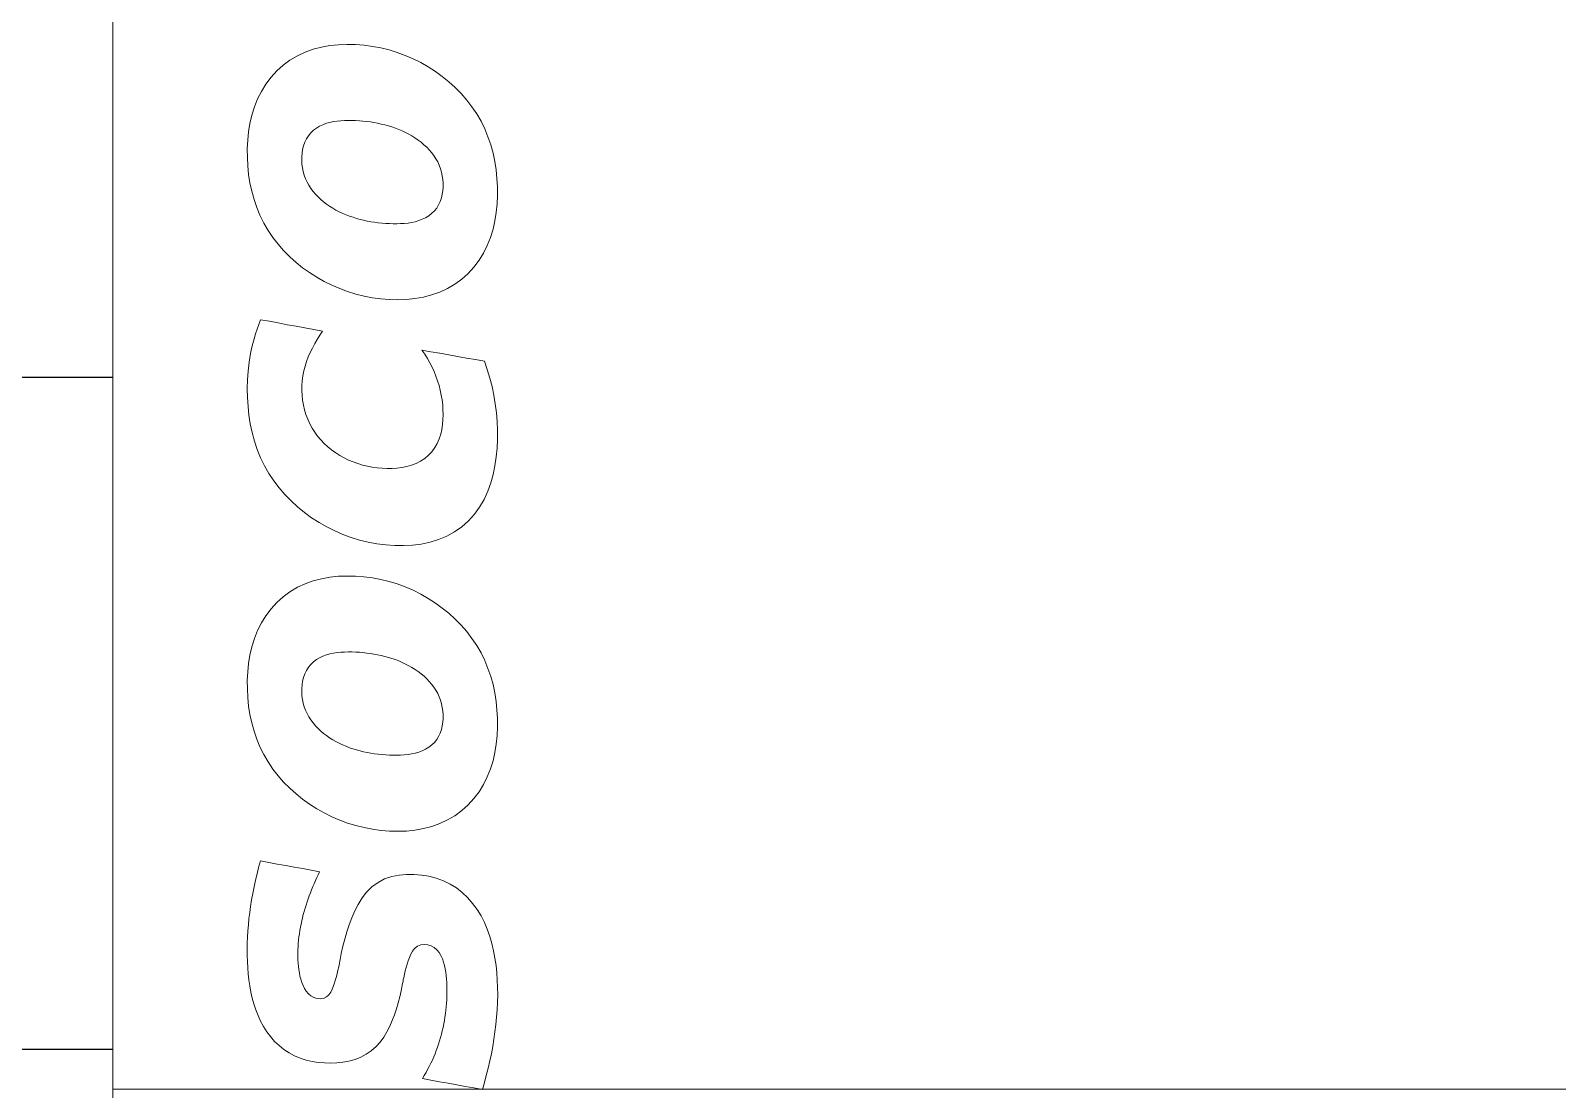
# Model space of a CAD drawing. Header units: millimetres. Extents: x 37984 to 70752, y 14140 to 37584.
# Drawn here: x 39495.31 to 39506.67, y 35691.6 to 35699.48 of the extents above; entities that cross this region are included whole.
import ezdxf

# ---------------------------------------------------------------- set-up
doc = ezdxf.new("R2010")
doc.units = ezdxf.units.MM
doc.set_wipeout_variables(frame=1)
doc.layers.add('000-PI-Oprema', color=30, linetype='Continuous', lineweight=5)
doc.layers.add('004-PI-DIN Šina', color=3, linetype='Continuous')

# ---------------------------------------------------------------- blocks, each defined once
blk = doc.blocks.new('*U853')
at = {"layer": '004-PI-DIN Šina'}
blk.add_lwpolyline([(410, -17.5), (410, 17.5), (0, 17.5), (0, -17.5)], close=True, dxfattribs=at)
blk.add_lwpolyline([(0, -12.5), (410, -12.5)], dxfattribs=at)
blk = doc.blocks.new('Socomec I-60')
blk.add_wipeout([(0, 44.75), (35.7, 44.75), (35.7, -44.75), (0, -44.75)]).dxf.layer = '000-PI-Oprema'
at = {"layer": '000-PI-Oprema'}
for p, q in [((0, -21.28), (0, 21.28)), ((1.373, -10.112), (1.431, -10.084)), ((1.431, -10.084), (1.491, -10.063)), ((1.491, -10.063), (1.552, -10.047)), ((1.552, -10.047), (1.615, -10.036)), ((1.615, -10.036), (1.678, -10.029)), ((1.678, -10.029), (1.742, -10.027)), ((1.742, -10.027), (1.805, -10.028)), ((1.805, -10.028), (1.869, -10.033)), ((1.869, -10.033), (1.932, -10.042)), ((1.932, -10.042), (1.994, -10.053)), ((1.994, -10.053), (2.056, -10.068)), ((2.056, -10.068), (2.116, -10.087)), ((2.116, -10.087), (2.176, -10.109)), ((1.22, -10.224), (1.267, -10.182)), ((1.267, -10.182), (1.318, -10.144)), ((1.318, -10.144), (1.373, -10.112)), ((2.176, -10.109), (2.234, -10.134)), ((2.234, -10.134), (2.291, -10.162)), ((2.291, -10.162), (2.346, -10.194)), ((2.346, -10.194), (2.4, -10.228)), ((1.105, -10.376), (1.139, -10.322)), ((1.139, -10.322), (1.177, -10.271)), ((1.177, -10.271), (1.22, -10.224)), ((2.4, -10.228), (2.451, -10.265)), ((2.451, -10.265), (2.5, -10.305)), ((2.5, -10.305), (2.547, -10.347)), ((1.053, -10.492), (1.077, -10.432)), ((1.077, -10.432), (1.105, -10.376)), ((2.547, -10.347), (2.591, -10.393)), ((2.591, -10.393), (2.633, -10.441)), ((2.633, -10.441), (2.672, -10.491)), ((1.02, -10.615), (1.035, -10.553)), ((1.035, -10.553), (1.053, -10.492)), ((2.672, -10.491), (2.707, -10.543)), ((2.707, -10.543), (2.739, -10.599)), ((1.01, -10.677), (1.02, -10.615)), ((1.493, -10.666), (1.473, -10.685)), ((1.515, -10.65), (1.493, -10.666)), ((1.493, -10.666), (1.493, -10.666)), ((1.538, -10.636), (1.515, -10.65)), ((1.563, -10.624), (1.538, -10.636)), ((1.589, -10.614), (1.563, -10.624)), ((1.615, -10.607), (1.589, -10.614)), ((1.642, -10.601), (1.615, -10.607)), ((1.669, -10.597), (1.642, -10.601)), ((1.697, -10.595), (1.669, -10.597)), ((1.724, -10.593), (1.697, -10.595)), ((1.752, -10.592), (1.724, -10.593)), ((1.779, -10.593), (1.752, -10.592)), ((1.806, -10.593), (1.779, -10.593)), ((1.834, -10.595), (1.806, -10.593)), ((1.861, -10.597), (1.834, -10.595)), ((1.889, -10.6), (1.861, -10.597)), ((1.916, -10.604), (1.889, -10.6)), ((1.943, -10.608), (1.916, -10.604)), ((1.97, -10.613), (1.943, -10.608)), ((1.997, -10.619), (1.97, -10.613)), ((2.023, -10.625), (1.997, -10.619)), ((2.05, -10.633), (2.023, -10.625)), ((2.076, -10.641), (2.05, -10.633)), ((2.102, -10.65), (2.076, -10.641)), ((2.127, -10.66), (2.102, -10.65)), ((2.153, -10.671), (2.127, -10.66)), ((2.177, -10.682), (2.153, -10.671)), ((2.739, -10.599), (2.767, -10.656)), ((2.767, -10.656), (2.767, -10.656)), ((2.767, -10.656), (2.791, -10.715)), ((1, -10.804), (1.004, -10.74)), ((1.004, -10.74), (1.01, -10.677)), ((1.418, -10.781), (1.412, -10.808)), ((1.428, -10.755), (1.418, -10.781)), ((1.44, -10.73), (1.428, -10.755)), ((1.455, -10.707), (1.44, -10.73)), ((1.473, -10.685), (1.455, -10.707)), ((2.202, -10.695), (2.177, -10.682)), ((2.225, -10.708), (2.202, -10.695)), ((2.248, -10.723), (2.225, -10.708)), ((2.271, -10.739), (2.248, -10.723)), ((2.293, -10.755), (2.271, -10.739)), ((2.314, -10.773), (2.293, -10.755)), ((2.335, -10.791), (2.314, -10.773)), ((2.791, -10.715), (2.812, -10.775)), ((2.812, -10.775), (2.829, -10.836)), ((1.001, -10.868), (1, -10.804)), ((1.004, -10.931), (1.001, -10.868)), ((1.408, -10.836), (1.406, -10.863)), ((1.406, -10.863), (1.406, -10.891)), ((1.406, -10.891), (1.407, -10.919)), ((1.412, -10.808), (1.408, -10.836)), ((2.354, -10.811), (2.335, -10.791)), ((2.372, -10.832), (2.354, -10.811)), ((2.388, -10.854), (2.372, -10.832)), ((2.403, -10.877), (2.388, -10.854)), ((2.417, -10.901), (2.403, -10.877)), ((2.428, -10.926), (2.417, -10.901)), ((2.829, -10.836), (2.842, -10.898)), ((2.842, -10.898), (2.852, -10.961)), ((1.01, -10.994), (1.004, -10.931)), ((1.02, -11.057), (1.01, -10.994)), ((1.407, -10.919), (1.411, -10.946)), ((1.411, -10.946), (1.416, -10.973)), ((1.416, -10.973), (1.424, -11)), ((1.424, -11), (1.433, -11.026)), ((2.438, -10.952), (2.428, -10.926)), ((2.445, -10.978), (2.438, -10.952)), ((2.451, -11.005), (2.445, -10.978)), ((2.455, -11.033), (2.451, -11.005)), ((2.852, -10.961), (2.858, -11.024)), ((1.034, -11.119), (1.02, -11.057)), ((1.051, -11.18), (1.034, -11.119)), ((1.433, -11.026), (1.445, -11.051)), ((1.445, -11.051), (1.458, -11.075)), ((1.458, -11.075), (1.473, -11.099)), ((1.473, -11.099), (1.49, -11.121)), ((1.49, -11.121), (1.508, -11.142)), ((2.451, -11.142), (2.455, -11.115)), ((2.457, -11.06), (2.455, -11.033)), ((2.455, -11.115), (2.457, -11.088)), ((2.457, -11.088), (2.457, -11.06)), ((2.858, -11.024), (2.862, -11.087)), ((2.862, -11.087), (2.862, -11.151)), ((1.071, -11.24), (1.051, -11.18)), ((1.095, -11.298), (1.071, -11.24)), ((1.508, -11.142), (1.527, -11.162)), ((1.527, -11.162), (1.547, -11.18)), ((1.547, -11.18), (1.568, -11.198)), ((1.568, -11.198), (1.59, -11.215)), ((1.59, -11.215), (1.613, -11.231)), ((1.613, -11.231), (1.636, -11.245)), ((2.392, -11.265), (2.41, -11.244)), ((2.41, -11.244), (2.424, -11.221)), ((2.424, -11.221), (2.436, -11.195)), ((2.436, -11.195), (2.445, -11.169)), ((2.445, -11.169), (2.451, -11.142)), ((2.859, -11.214), (2.853, -11.277)), ((2.862, -11.151), (2.859, -11.214)), ((1.095, -11.298), (1.095, -11.298)), ((1.124, -11.356), (1.095, -11.298)), ((1.156, -11.411), (1.124, -11.356)), ((1.636, -11.245), (1.66, -11.259)), ((1.66, -11.259), (1.685, -11.272)), ((1.685, -11.272), (1.71, -11.284)), ((1.71, -11.284), (1.735, -11.294)), ((1.735, -11.294), (1.761, -11.304)), ((1.761, -11.304), (1.787, -11.313)), ((1.787, -11.313), (1.813, -11.322)), ((1.813, -11.322), (1.84, -11.329)), ((1.84, -11.329), (1.866, -11.335)), ((1.866, -11.335), (1.893, -11.341)), ((1.893, -11.341), (1.92, -11.346)), ((1.92, -11.346), (1.948, -11.35)), ((1.948, -11.35), (1.975, -11.354)), ((1.975, -11.354), (2.003, -11.356)), ((2.003, -11.356), (2.03, -11.358)), ((2.168, -11.359), (2.196, -11.356)), ((2.196, -11.356), (2.223, -11.352)), ((2.223, -11.352), (2.25, -11.346)), ((2.25, -11.346), (2.276, -11.338)), ((2.276, -11.338), (2.302, -11.328)), ((2.302, -11.328), (2.327, -11.316)), ((2.327, -11.316), (2.351, -11.302)), ((2.351, -11.302), (2.372, -11.285)), ((2.372, -11.285), (2.392, -11.265)), ((2.843, -11.34), (2.829, -11.402)), ((2.853, -11.277), (2.843, -11.34)), ((1.191, -11.463), (1.156, -11.411)), ((1.23, -11.513), (1.191, -11.463)), ((2.03, -11.358), (2.058, -11.36)), ((2.058, -11.36), (2.086, -11.361)), ((2.086, -11.361), (2.113, -11.361)), ((2.113, -11.361), (2.141, -11.36)), ((2.113, -11.361), (2.113, -11.361)), ((2.141, -11.36), (2.168, -11.359)), ((2.81, -11.463), (2.786, -11.522)), ((2.829, -11.402), (2.81, -11.463)), ((1.271, -11.561), (1.23, -11.513)), ((1.316, -11.606), (1.271, -11.561)), ((2.758, -11.579), (2.725, -11.633)), ((2.786, -11.522), (2.758, -11.579)), ((1.363, -11.649), (1.316, -11.606)), ((1.412, -11.688), (1.363, -11.649)), ((1.464, -11.725), (1.412, -11.688)), ((2.686, -11.683), (2.643, -11.73)), ((2.725, -11.633), (2.686, -11.683)), ((1.517, -11.759), (1.464, -11.725)), ((1.572, -11.79), (1.517, -11.759)), ((1.629, -11.819), (1.572, -11.79)), ((2.545, -11.81), (2.49, -11.843)), ((2.596, -11.773), (2.545, -11.81)), ((2.643, -11.73), (2.596, -11.773)), ((1.688, -11.844), (1.629, -11.819)), ((1.747, -11.866), (1.688, -11.844)), ((1.807, -11.884), (1.747, -11.866)), ((1.869, -11.9), (1.807, -11.884)), ((1.932, -11.912), (1.869, -11.9)), ((1.995, -11.92), (1.932, -11.912)), ((2.058, -11.925), (1.995, -11.92)), ((2.121, -11.927), (2.058, -11.925)), ((2.185, -11.924), (2.121, -11.927)), ((2.248, -11.918), (2.185, -11.924)), ((2.311, -11.907), (2.248, -11.918)), ((2.372, -11.891), (2.311, -11.907)), ((2.432, -11.87), (2.372, -11.891)), ((2.49, -11.843), (2.432, -11.87)), ((1.062, -12.181), (1.073, -12.145)), ((1.073, -12.145), (1.086, -12.11)), ((1.086, -12.11), (1.099, -12.075)), ((1.099, -12.075), (1.165, -12.087)), ((1.099, -12.075), (1.099, -12.075)), ((1.165, -12.087), (1.231, -12.099)), ((1.231, -12.099), (1.297, -12.112)), ((1.297, -12.112), (1.363, -12.124)), ((1.363, -12.124), (1.429, -12.136)), ((1.429, -12.136), (1.495, -12.148)), ((1.495, -12.148), (1.561, -12.161)), ((1.033, -12.29), (1.041, -12.253)), ((1.041, -12.253), (1.051, -12.217)), ((1.051, -12.217), (1.062, -12.181)), ((1.502, -12.253), (1.485, -12.286)), ((1.521, -12.222), (1.502, -12.253)), ((1.54, -12.191), (1.521, -12.222)), ((1.561, -12.161), (1.54, -12.191)), ((1.561, -12.161), (1.561, -12.161)), ((1.014, -12.391), (1.025, -12.327)), ((1.025, -12.327), (1.033, -12.29)), ((1.025, -12.327), (1.025, -12.327)), ((1.454, -12.352), (1.441, -12.386)), ((1.469, -12.319), (1.454, -12.352)), ((1.485, -12.286), (1.469, -12.319)), ((2.3, -12.301), (2.367, -12.313)), ((2.321, -12.331), (2.3, -12.301)), ((2.3, -12.301), (2.3, -12.301)), ((2.34, -12.363), (2.321, -12.331)), ((2.359, -12.395), (2.34, -12.363)), ((2.367, -12.313), (2.433, -12.325)), ((2.433, -12.325), (2.499, -12.337)), ((2.499, -12.337), (2.565, -12.349)), ((2.565, -12.349), (2.632, -12.36)), ((2.632, -12.36), (2.698, -12.372)), ((2.698, -12.372), (2.764, -12.384)), ((1.001, -12.522), (1.006, -12.457)), ((1.006, -12.457), (1.014, -12.391)), ((1.414, -12.492), (1.409, -12.529)), ((1.421, -12.456), (1.414, -12.492)), ((1.43, -12.421), (1.421, -12.456)), ((1.441, -12.386), (1.43, -12.421)), ((2.375, -12.428), (2.359, -12.395)), ((2.39, -12.461), (2.375, -12.428)), ((2.404, -12.495), (2.39, -12.461)), ((2.764, -12.384), (2.785, -12.446)), ((2.764, -12.384), (2.764, -12.384)), ((2.785, -12.446), (2.804, -12.509)), ((1, -12.588), (1.001, -12.522)), ((1.001, -12.654), (1, -12.588)), ((1.409, -12.529), (1.406, -12.565)), ((1.406, -12.565), (1.406, -12.602)), ((1.406, -12.602), (1.408, -12.638)), ((2.416, -12.53), (2.404, -12.495)), ((2.427, -12.565), (2.416, -12.53)), ((2.436, -12.6), (2.427, -12.565)), ((2.443, -12.636), (2.436, -12.6)), ((2.804, -12.509), (2.821, -12.573)), ((2.821, -12.573), (2.834, -12.637)), ((1.006, -12.72), (1.001, -12.654)), ((1.013, -12.785), (1.006, -12.72)), ((1.408, -12.638), (1.412, -12.674)), ((1.412, -12.674), (1.418, -12.711)), ((1.418, -12.711), (1.426, -12.746)), ((2.449, -12.672), (2.443, -12.636)), ((2.454, -12.708), (2.449, -12.672)), ((2.456, -12.745), (2.454, -12.708)), ((2.834, -12.637), (2.845, -12.702)), ((2.845, -12.702), (2.854, -12.767)), ((1.023, -12.85), (1.013, -12.785)), ((1.426, -12.746), (1.437, -12.781)), ((1.437, -12.781), (1.45, -12.816)), ((1.45, -12.816), (1.465, -12.849)), ((2.453, -12.855), (2.456, -12.818)), ((2.457, -12.782), (2.456, -12.745)), ((2.456, -12.818), (2.457, -12.782)), ((2.854, -12.767), (2.859, -12.833)), ((2.859, -12.833), (2.862, -12.898)), ((1.037, -12.914), (1.023, -12.85)), ((1.054, -12.978), (1.037, -12.914)), ((1.465, -12.849), (1.482, -12.881)), ((1.482, -12.881), (1.502, -12.912)), ((1.502, -12.912), (1.524, -12.941)), ((1.524, -12.941), (1.548, -12.969)), ((2.428, -12.962), (2.439, -12.927)), ((2.439, -12.927), (2.447, -12.891)), ((2.447, -12.891), (2.453, -12.855)), ((2.862, -12.898), (2.862, -12.964)), ((1.075, -13.041), (1.054, -12.978)), ((1.1, -13.102), (1.075, -13.041)), ((1.548, -12.969), (1.573, -12.996)), ((1.573, -12.996), (1.6, -13.021)), ((1.6, -13.021), (1.628, -13.044)), ((1.628, -13.044), (1.658, -13.066)), ((2.348, -13.084), (2.373, -13.057)), ((2.373, -13.057), (2.395, -13.027)), ((2.395, -13.027), (2.413, -12.995)), ((2.413, -12.995), (2.428, -12.962)), ((2.859, -13.03), (2.853, -13.096)), ((2.862, -12.964), (2.859, -13.03)), ((1.129, -13.161), (1.1, -13.102)), ((1.161, -13.218), (1.129, -13.161)), ((1.658, -13.066), (1.689, -13.086)), ((1.689, -13.086), (1.721, -13.103)), ((1.721, -13.103), (1.754, -13.119)), ((1.754, -13.119), (1.788, -13.133)), ((1.788, -13.133), (1.823, -13.145)), ((1.823, -13.145), (1.858, -13.156)), ((1.858, -13.156), (1.894, -13.164)), ((1.894, -13.164), (1.93, -13.171)), ((1.93, -13.171), (1.967, -13.176)), ((2.114, -13.179), (2.15, -13.175)), ((2.15, -13.175), (2.187, -13.168)), ((2.187, -13.168), (2.222, -13.158)), ((2.222, -13.158), (2.256, -13.145)), ((2.256, -13.145), (2.289, -13.128)), ((2.289, -13.128), (2.32, -13.108)), ((2.32, -13.108), (2.348, -13.084)), ((2.843, -13.161), (2.83, -13.226)), ((2.853, -13.096), (2.843, -13.161)), ((1.198, -13.273), (1.161, -13.218)), ((1.237, -13.326), (1.198, -13.273)), ((1.967, -13.176), (2.003, -13.179)), ((2.003, -13.179), (2.04, -13.181)), ((2.04, -13.181), (2.077, -13.181)), ((2.077, -13.181), (2.114, -13.179)), ((2.83, -13.226), (2.812, -13.289)), ((1.28, -13.376), (1.237, -13.326)), ((1.326, -13.423), (1.28, -13.376)), ((2.789, -13.351), (2.762, -13.412)), ((2.812, -13.289), (2.789, -13.351)), ((1.375, -13.468), (1.326, -13.423)), ((1.426, -13.51), (1.375, -13.468)), ((1.479, -13.548), (1.426, -13.51)), ((2.729, -13.469), (2.69, -13.522)), ((2.762, -13.412), (2.729, -13.469)), ((1.534, -13.584), (1.479, -13.548)), ((1.592, -13.617), (1.534, -13.584)), ((1.651, -13.647), (1.592, -13.617)), ((2.596, -13.616), (2.542, -13.654)), ((2.645, -13.572), (2.596, -13.616)), ((2.69, -13.522), (2.645, -13.572)), ((1.711, -13.673), (1.651, -13.647)), ((1.773, -13.695), (1.711, -13.673)), ((1.836, -13.715), (1.773, -13.695)), ((1.9, -13.73), (1.836, -13.715)), ((1.965, -13.742), (1.9, -13.73)), ((2.031, -13.75), (1.965, -13.742)), ((2.36, -13.731), (2.295, -13.744)), ((2.423, -13.711), (2.36, -13.731)), ((2.484, -13.686), (2.423, -13.711)), ((2.542, -13.654), (2.484, -13.686)), ((2.097, -13.755), (2.031, -13.75)), ((2.163, -13.756), (2.097, -13.755)), ((2.229, -13.752), (2.163, -13.756)), ((2.295, -13.744), (2.229, -13.752)), ((1.318, -14.099), (1.373, -14.066)), ((1.373, -14.066), (1.431, -14.039)), ((1.431, -14.039), (1.49, -14.018)), ((1.49, -14.018), (1.552, -14.002)), ((1.552, -14.002), (1.615, -13.991)), ((1.615, -13.991), (1.678, -13.984)), ((1.678, -13.984), (1.742, -13.982)), ((1.742, -13.982), (1.805, -13.983)), ((1.805, -13.983), (1.868, -13.988)), ((1.868, -13.988), (1.931, -13.996)), ((1.931, -13.996), (1.994, -14.008)), ((1.994, -14.008), (2.056, -14.023)), ((2.056, -14.023), (2.116, -14.041)), ((2.116, -14.041), (2.176, -14.063)), ((2.176, -14.063), (2.234, -14.088)), ((1.177, -14.226), (1.22, -14.179)), ((1.22, -14.179), (1.267, -14.137)), ((1.267, -14.137), (1.318, -14.099)), ((2.234, -14.088), (2.291, -14.117)), ((2.291, -14.117), (2.346, -14.148)), ((2.346, -14.148), (2.4, -14.183)), ((2.4, -14.183), (2.451, -14.22)), ((1.105, -14.331), (1.138, -14.277)), ((1.138, -14.277), (1.177, -14.226)), ((2.451, -14.22), (2.5, -14.259)), ((2.5, -14.259), (2.547, -14.302)), ((2.547, -14.302), (2.591, -14.347)), ((1.053, -14.447), (1.077, -14.387)), ((1.077, -14.387), (1.105, -14.331)), ((2.591, -14.347), (2.633, -14.395)), ((2.633, -14.395), (2.672, -14.446)), ((1.02, -14.57), (1.034, -14.508)), ((1.034, -14.508), (1.053, -14.447)), ((2.672, -14.446), (2.707, -14.498)), ((2.707, -14.498), (2.739, -14.553)), ((1.004, -14.695), (1.01, -14.632)), ((1.01, -14.632), (1.02, -14.57)), ((1.473, -14.64), (1.455, -14.661)), ((1.493, -14.621), (1.473, -14.64)), ((1.515, -14.604), (1.493, -14.621)), ((1.493, -14.621), (1.493, -14.621)), ((1.538, -14.59), (1.515, -14.604)), ((1.563, -14.579), (1.538, -14.59)), ((1.589, -14.569), (1.563, -14.579)), ((1.615, -14.562), (1.589, -14.569)), ((1.642, -14.556), (1.615, -14.562)), ((1.669, -14.552), (1.642, -14.556)), ((1.697, -14.549), (1.669, -14.552)), ((1.724, -14.548), (1.697, -14.549)), ((1.752, -14.547), (1.724, -14.548)), ((1.779, -14.547), (1.752, -14.547)), ((1.807, -14.548), (1.779, -14.547)), ((1.834, -14.549), (1.807, -14.548)), ((1.861, -14.552), (1.834, -14.549)), ((1.889, -14.555), (1.861, -14.552)), ((1.916, -14.558), (1.889, -14.555)), ((1.943, -14.563), (1.916, -14.558)), ((1.97, -14.568), (1.943, -14.563)), ((1.997, -14.573), (1.97, -14.568)), ((2.023, -14.58), (1.997, -14.573)), ((2.05, -14.587), (2.023, -14.58)), ((2.076, -14.595), (2.05, -14.587)), ((2.102, -14.604), (2.076, -14.595)), ((2.128, -14.614), (2.102, -14.604)), ((2.153, -14.625), (2.128, -14.614)), ((2.178, -14.637), (2.153, -14.625)), ((2.202, -14.65), (2.178, -14.637)), ((2.225, -14.663), (2.202, -14.65)), ((2.739, -14.553), (2.767, -14.611)), ((2.767, -14.611), (2.767, -14.611)), ((2.767, -14.611), (2.791, -14.669)), ((1, -14.759), (1.004, -14.695)), ((1.001, -14.822), (1, -14.759)), ((1.412, -14.763), (1.408, -14.79)), ((1.418, -14.736), (1.412, -14.763)), ((1.428, -14.709), (1.418, -14.736)), ((1.44, -14.684), (1.428, -14.709)), ((1.455, -14.661), (1.44, -14.684)), ((2.249, -14.678), (2.225, -14.663)), ((2.271, -14.693), (2.249, -14.678)), ((2.293, -14.71), (2.271, -14.693)), ((2.315, -14.728), (2.293, -14.71)), ((2.335, -14.746), (2.315, -14.728)), ((2.354, -14.766), (2.335, -14.746)), ((2.791, -14.669), (2.812, -14.729)), ((2.812, -14.729), (2.829, -14.79)), ((1.004, -14.886), (1.001, -14.822)), ((1.408, -14.79), (1.406, -14.818)), ((1.406, -14.818), (1.406, -14.845)), ((1.406, -14.845), (1.407, -14.873)), ((1.407, -14.873), (1.411, -14.9)), ((2.372, -14.787), (2.354, -14.766)), ((2.388, -14.809), (2.372, -14.787)), ((2.403, -14.832), (2.388, -14.809)), ((2.417, -14.856), (2.403, -14.832)), ((2.428, -14.881), (2.417, -14.856)), ((2.829, -14.79), (2.842, -14.852)), ((2.842, -14.852), (2.852, -14.915)), ((1.01, -14.949), (1.004, -14.886)), ((1.02, -15.011), (1.01, -14.949)), ((1.411, -14.9), (1.416, -14.928)), ((1.416, -14.928), (1.424, -14.954)), ((1.424, -14.954), (1.433, -14.98)), ((1.433, -14.98), (1.445, -15.005)), ((2.438, -14.906), (2.428, -14.881)), ((2.446, -14.933), (2.438, -14.906)), ((2.451, -14.96), (2.446, -14.933)), ((2.455, -14.987), (2.451, -14.96)), ((2.457, -15.015), (2.455, -14.987)), ((2.852, -14.915), (2.858, -14.978)), ((2.858, -14.978), (2.862, -15.041)), ((1.034, -15.073), (1.02, -15.011)), ((1.051, -15.135), (1.034, -15.073)), ((1.445, -15.005), (1.458, -15.03)), ((1.458, -15.03), (1.473, -15.053)), ((1.473, -15.053), (1.49, -15.075)), ((1.49, -15.075), (1.507, -15.096)), ((1.507, -15.096), (1.527, -15.116)), ((2.445, -15.124), (2.451, -15.097)), ((2.451, -15.097), (2.455, -15.07)), ((2.455, -15.07), (2.457, -15.042)), ((2.457, -15.042), (2.457, -15.015)), ((2.862, -15.105), (2.859, -15.168)), ((2.862, -15.041), (2.862, -15.105)), ((1.071, -15.195), (1.051, -15.135)), ((1.095, -15.253), (1.071, -15.195)), ((1.527, -15.116), (1.547, -15.135)), ((1.547, -15.135), (1.568, -15.153)), ((1.568, -15.153), (1.59, -15.169)), ((1.59, -15.169), (1.613, -15.185)), ((1.613, -15.185), (1.636, -15.2)), ((1.636, -15.2), (1.66, -15.214)), ((1.66, -15.214), (1.685, -15.226)), ((2.392, -15.22), (2.41, -15.198)), ((2.41, -15.198), (2.424, -15.175)), ((2.424, -15.175), (2.436, -15.15)), ((2.436, -15.15), (2.445, -15.124)), ((2.859, -15.168), (2.853, -15.232)), ((1.095, -15.253), (1.095, -15.253)), ((1.124, -15.31), (1.095, -15.253)), ((1.156, -15.365), (1.124, -15.31)), ((1.685, -15.226), (1.709, -15.238)), ((1.709, -15.238), (1.735, -15.249)), ((1.735, -15.249), (1.76, -15.259)), ((1.76, -15.259), (1.786, -15.268)), ((1.786, -15.268), (1.813, -15.276)), ((1.813, -15.276), (1.839, -15.283)), ((1.839, -15.283), (1.866, -15.29)), ((1.866, -15.29), (1.893, -15.296)), ((1.893, -15.296), (1.92, -15.301)), ((1.92, -15.301), (1.948, -15.305)), ((1.948, -15.305), (1.975, -15.308)), ((1.975, -15.308), (2.003, -15.311)), ((2.003, -15.311), (2.03, -15.313)), ((2.03, -15.313), (2.058, -15.314)), ((2.058, -15.314), (2.086, -15.315)), ((2.086, -15.315), (2.113, -15.315)), ((2.113, -15.315), (2.141, -15.315)), ((2.113, -15.315), (2.113, -15.315)), ((2.141, -15.315), (2.168, -15.313)), ((2.168, -15.313), (2.196, -15.31)), ((2.196, -15.31), (2.223, -15.306)), ((2.223, -15.306), (2.25, -15.3)), ((2.25, -15.3), (2.276, -15.292)), ((2.276, -15.292), (2.302, -15.283)), ((2.302, -15.283), (2.327, -15.271)), ((2.327, -15.271), (2.351, -15.256)), ((2.351, -15.256), (2.373, -15.239)), ((2.373, -15.239), (2.392, -15.22)), ((2.843, -15.294), (2.829, -15.356)), ((2.853, -15.232), (2.843, -15.294)), ((1.191, -15.418), (1.156, -15.365)), ((1.23, -15.468), (1.191, -15.418)), ((2.81, -15.417), (2.786, -15.476)), ((2.829, -15.356), (2.81, -15.417)), ((1.271, -15.516), (1.23, -15.468)), ((1.316, -15.561), (1.271, -15.516)), ((2.758, -15.533), (2.725, -15.587)), ((2.786, -15.476), (2.758, -15.533)), ((1.363, -15.603), (1.316, -15.561)), ((1.412, -15.643), (1.363, -15.603)), ((1.464, -15.68), (1.412, -15.643)), ((2.686, -15.637), (2.644, -15.684)), ((2.725, -15.587), (2.686, -15.637)), ((1.517, -15.714), (1.464, -15.68)), ((1.572, -15.745), (1.517, -15.714)), ((1.629, -15.773), (1.572, -15.745)), ((1.688, -15.798), (1.629, -15.773)), ((2.545, -15.765), (2.49, -15.797)), ((2.596, -15.727), (2.545, -15.765)), ((2.644, -15.684), (2.596, -15.727)), ((1.747, -15.82), (1.688, -15.798)), ((1.808, -15.839), (1.747, -15.82)), ((1.869, -15.854), (1.808, -15.839)), ((1.932, -15.866), (1.869, -15.854)), ((1.995, -15.875), (1.932, -15.866)), ((2.058, -15.88), (1.995, -15.875)), ((2.121, -15.881), (2.058, -15.88)), ((2.185, -15.879), (2.121, -15.881)), ((2.248, -15.872), (2.185, -15.879)), ((2.311, -15.861), (2.248, -15.872)), ((2.373, -15.845), (2.311, -15.861)), ((2.433, -15.824), (2.373, -15.845)), ((2.49, -15.797), (2.433, -15.824)), ((1.098, -16.102), (1.085, -16.15)), ((1.161, -16.114), (1.098, -16.102)), ((1.098, -16.102), (1.098, -16.102)), ((1.224, -16.125), (1.161, -16.114)), ((1.287, -16.136), (1.224, -16.125)), ((1.073, -16.198), (1.061, -16.246)), ((1.085, -16.15), (1.073, -16.198)), ((1.35, -16.148), (1.287, -16.136)), ((1.413, -16.159), (1.35, -16.148)), ((1.476, -16.171), (1.413, -16.159)), ((1.538, -16.182), (1.476, -16.171)), ((1.507, -16.248), (1.517, -16.226)), ((1.517, -16.226), (1.528, -16.204)), ((1.528, -16.204), (1.538, -16.182)), ((1.538, -16.182), (1.538, -16.182)), ((2.022, -16.236), (1.973, -16.261)), ((2.075, -16.218), (2.022, -16.236)), ((2.13, -16.207), (2.075, -16.218)), ((2.186, -16.202), (2.13, -16.207)), ((2.242, -16.202), (2.186, -16.202)), ((2.297, -16.207), (2.242, -16.202)), ((2.352, -16.216), (2.297, -16.207)), ((2.406, -16.23), (2.352, -16.216)), ((2.459, -16.249), (2.406, -16.23)), ((1.041, -16.343), (1.033, -16.392)), ((1.051, -16.294), (1.041, -16.343)), ((1.061, -16.246), (1.051, -16.294)), ((1.461, -16.361), (1.47, -16.339)), ((1.47, -16.339), (1.478, -16.316)), ((1.478, -16.316), (1.488, -16.293)), ((1.488, -16.293), (1.497, -16.271)), ((1.497, -16.271), (1.507, -16.248)), ((1.888, -16.333), (1.854, -16.377)), ((1.928, -16.294), (1.888, -16.333)), ((1.973, -16.261), (1.928, -16.294)), ((2.509, -16.274), (2.459, -16.249)), ((2.556, -16.303), (2.509, -16.274)), ((2.6, -16.337), (2.556, -16.303)), ((2.641, -16.376), (2.6, -16.337)), ((1.025, -16.441), (1.019, -16.486)), ((1.033, -16.392), (1.025, -16.441)), ((1.025, -16.441), (1.025, -16.441)), ((1.424, -16.477), (1.43, -16.454)), ((1.43, -16.454), (1.438, -16.43)), ((1.438, -16.43), (1.445, -16.407)), ((1.445, -16.407), (1.453, -16.384)), ((1.453, -16.384), (1.461, -16.361)), ((1.825, -16.425), (1.8, -16.474)), ((1.854, -16.377), (1.825, -16.425)), ((2.677, -16.418), (2.641, -16.376)), ((2.71, -16.462), (2.677, -16.418)), ((2.739, -16.51), (2.71, -16.462)), ((1.009, -16.577), (1.005, -16.622)), ((1.013, -16.531), (1.009, -16.577)), ((1.019, -16.486), (1.013, -16.531)), ((1.396, -16.595), (1.401, -16.571)), ((1.401, -16.571), (1.406, -16.548)), ((1.406, -16.548), (1.411, -16.524)), ((1.411, -16.524), (1.417, -16.5)), ((1.417, -16.5), (1.424, -16.477)), ((1.759, -16.577), (1.742, -16.63)), ((1.778, -16.525), (1.759, -16.577)), ((1.8, -16.474), (1.778, -16.525)), ((2.764, -16.559), (2.739, -16.51)), ((2.786, -16.61), (2.764, -16.559)), ((1.002, -16.668), (1, -16.713)), ((1.005, -16.622), (1.002, -16.668)), ((1.38, -16.715), (1.382, -16.691)), ((1.382, -16.691), (1.385, -16.667)), ((1.385, -16.667), (1.388, -16.643)), ((1.388, -16.643), (1.392, -16.619)), ((1.392, -16.619), (1.396, -16.595)), ((1.726, -16.684), (1.712, -16.737)), ((1.742, -16.63), (1.726, -16.684)), ((2.805, -16.663), (2.786, -16.61)), ((2.82, -16.716), (2.805, -16.663)), ((1, -16.713), (0.999, -16.759)), ((0.999, -16.759), (1, -16.805)), ((1, -16.805), (1.001, -16.85)), ((1.377, -16.764), (1.379, -16.74)), ((1.377, -16.788), (1.377, -16.764)), ((1.377, -16.813), (1.377, -16.788)), ((1.379, -16.74), (1.38, -16.715)), ((1.697, -16.806), (1.694, -16.82)), ((1.7, -16.791), (1.697, -16.806)), ((1.712, -16.737), (1.7, -16.791)), ((1.7, -16.791), (1.7, -16.791)), ((2.206, -16.82), (2.216, -16.795)), ((2.216, -16.795), (2.229, -16.772)), ((2.229, -16.772), (2.245, -16.752)), ((2.245, -16.752), (2.266, -16.736)), ((2.266, -16.736), (2.291, -16.727)), ((2.291, -16.727), (2.317, -16.724)), ((2.317, -16.724), (2.343, -16.726)), ((2.343, -16.726), (2.368, -16.733)), ((2.368, -16.733), (2.391, -16.746)), ((2.391, -16.746), (2.411, -16.763)), ((2.411, -16.763), (2.427, -16.783)), ((2.427, -16.783), (2.441, -16.806)), ((2.441, -16.806), (2.452, -16.829)), ((2.833, -16.77), (2.82, -16.716)), ((2.843, -16.825), (2.833, -16.77)), ((1.001, -16.85), (1.004, -16.896)), ((1.004, -16.896), (1.008, -16.941)), ((1.377, -16.837), (1.377, -16.813)), ((1.379, -16.862), (1.377, -16.837)), ((1.381, -16.886), (1.379, -16.862)), ((1.384, -16.91), (1.381, -16.886)), ((1.388, -16.934), (1.384, -16.91)), ((1.675, -16.914), (1.67, -16.938)), ((1.681, -16.89), (1.675, -16.914)), ((1.684, -16.876), (1.681, -16.89)), ((1.681, -16.89), (1.681, -16.89)), ((1.686, -16.862), (1.684, -16.876)), ((1.689, -16.848), (1.686, -16.862)), ((1.692, -16.834), (1.689, -16.848)), ((1.694, -16.82), (1.692, -16.834)), ((2.17, -16.945), (2.176, -16.92)), ((2.176, -16.92), (2.182, -16.894)), ((2.182, -16.894), (2.19, -16.869)), ((2.19, -16.869), (2.197, -16.844)), ((2.197, -16.844), (2.206, -16.82)), ((2.452, -16.829), (2.46, -16.854)), ((2.46, -16.854), (2.467, -16.879)), ((2.467, -16.879), (2.473, -16.904)), ((2.473, -16.904), (2.477, -16.93)), ((2.851, -16.88), (2.843, -16.825)), ((2.856, -16.935), (2.851, -16.88)), ((1.008, -16.941), (1.013, -16.987)), ((1.013, -16.987), (1.019, -17.032)), ((1.019, -17.032), (1.027, -17.077)), ((1.392, -16.958), (1.388, -16.934)), ((1.398, -16.982), (1.392, -16.958)), ((1.406, -17.005), (1.398, -16.982)), ((1.415, -17.028), (1.406, -17.005)), ((1.426, -17.05), (1.415, -17.028)), ((1.642, -17.032), (1.633, -17.055)), ((1.65, -17.009), (1.642, -17.032)), ((1.657, -16.985), (1.65, -17.009)), ((1.664, -16.962), (1.657, -16.985)), ((1.67, -16.938), (1.664, -16.962)), ((2.151, -17.041), (2.153, -17.027)), ((2.153, -17.027), (2.156, -17.013)), ((2.156, -17.013), (2.159, -16.999)), ((2.159, -16.999), (2.161, -16.985)), ((2.161, -16.985), (2.164, -16.971)), ((2.164, -16.971), (2.17, -16.945)), ((2.164, -16.971), (2.164, -16.971)), ((2.477, -16.93), (2.481, -16.955)), ((2.481, -16.955), (2.483, -16.981)), ((2.483, -16.981), (2.485, -17.007)), ((2.485, -17.007), (2.486, -17.032)), ((2.486, -17.032), (2.486, -17.058)), ((2.86, -16.99), (2.856, -16.935)), ((2.862, -17.044), (2.86, -16.99)), ((1.027, -17.077), (1.038, -17.122)), ((1.038, -17.122), (1.05, -17.166)), ((1.439, -17.071), (1.426, -17.05)), ((1.455, -17.09), (1.439, -17.071)), ((1.473, -17.106), (1.455, -17.09)), ((1.495, -17.118), (1.473, -17.106)), ((1.519, -17.125), (1.495, -17.118)), ((1.543, -17.128), (1.519, -17.125)), ((1.568, -17.125), (1.543, -17.128)), ((1.59, -17.114), (1.568, -17.125)), ((1.608, -17.098), (1.59, -17.114)), ((1.622, -17.077), (1.608, -17.098)), ((1.633, -17.055), (1.622, -17.077)), ((2.123, -17.158), (2.135, -17.114)), ((2.135, -17.114), (2.145, -17.069)), ((2.145, -17.069), (2.148, -17.055)), ((2.145, -17.069), (2.145, -17.069)), ((2.148, -17.055), (2.151, -17.041)), ((2.484, -17.136), (2.482, -17.162)), ((2.485, -17.11), (2.484, -17.136)), ((2.486, -17.084), (2.485, -17.11)), ((2.486, -17.058), (2.486, -17.084)), ((2.863, -17.099), (2.862, -17.044)), ((2.862, -17.154), (2.863, -17.099)), ((1.05, -17.166), (1.064, -17.21)), ((1.064, -17.21), (1.081, -17.252)), ((1.081, -17.252), (1.1, -17.294)), ((2.079, -17.289), (2.095, -17.246)), ((2.095, -17.246), (2.11, -17.203)), ((2.11, -17.203), (2.123, -17.158)), ((2.471, -17.264), (2.467, -17.289)), ((2.474, -17.238), (2.471, -17.264)), ((2.477, -17.213), (2.474, -17.238)), ((2.48, -17.187), (2.477, -17.213)), ((2.482, -17.162), (2.48, -17.187)), ((2.85, -17.318), (2.855, -17.264)), ((2.855, -17.264), (2.859, -17.209)), ((2.859, -17.209), (2.862, -17.154)), ((1.1, -17.294), (1.122, -17.334)), ((1.122, -17.334), (1.146, -17.373)), ((1.146, -17.373), (1.174, -17.409)), ((2.015, -17.412), (2.039, -17.372)), ((2.039, -17.372), (2.06, -17.331)), ((2.06, -17.331), (2.079, -17.289)), ((2.451, -17.365), (2.445, -17.39)), ((2.457, -17.34), (2.451, -17.365)), ((2.462, -17.314), (2.457, -17.34)), ((2.467, -17.289), (2.462, -17.314)), ((2.835, -17.428), (2.843, -17.373)), ((2.843, -17.373), (2.85, -17.318)), ((1.174, -17.409), (1.204, -17.444)), ((1.204, -17.444), (1.237, -17.475)), ((1.237, -17.475), (1.273, -17.504)), ((1.923, -17.514), (1.958, -17.483)), ((1.958, -17.483), (1.988, -17.449)), ((1.988, -17.449), (2.015, -17.412)), ((2.415, -17.488), (2.406, -17.512)), ((2.423, -17.464), (2.415, -17.488)), ((2.431, -17.439), (2.423, -17.464)), ((2.438, -17.415), (2.431, -17.439)), ((2.445, -17.39), (2.438, -17.415)), ((2.816, -17.536), (2.826, -17.482)), ((2.826, -17.482), (2.835, -17.428)), ((1.273, -17.504), (1.311, -17.53)), ((1.311, -17.53), (1.351, -17.551)), ((1.351, -17.551), (1.394, -17.569)), ((1.394, -17.569), (1.438, -17.583)), ((1.438, -17.583), (1.483, -17.594)), ((1.483, -17.594), (1.528, -17.601)), ((1.528, -17.601), (1.574, -17.605)), ((1.62, -17.607), (1.666, -17.605)), ((1.666, -17.605), (1.712, -17.6)), ((1.712, -17.6), (1.757, -17.591)), ((1.757, -17.591), (1.802, -17.579)), ((1.802, -17.579), (1.845, -17.562)), ((1.845, -17.562), (1.885, -17.54)), ((1.885, -17.54), (1.923, -17.514)), ((2.377, -17.583), (2.366, -17.607)), ((2.387, -17.56), (2.377, -17.583)), ((2.397, -17.536), (2.387, -17.56)), ((2.406, -17.512), (2.397, -17.536)), ((2.792, -17.644), (2.804, -17.59)), ((2.804, -17.59), (2.816, -17.536)), ((1.574, -17.605), (1.62, -17.607)), ((2.317, -17.699), (2.304, -17.721)), ((2.33, -17.676), (2.317, -17.699)), ((2.342, -17.653), (2.33, -17.676)), ((2.354, -17.63), (2.342, -17.653)), ((2.366, -17.607), (2.354, -17.63)), ((2.764, -17.75), (2.778, -17.697)), ((2.778, -17.697), (2.792, -17.644)), ((0, -17.8), (35.7, -17.8)), ((2.304, -17.721), (2.367, -17.732)), ((2.304, -17.721), (2.304, -17.721)), ((2.367, -17.732), (2.431, -17.744)), ((2.431, -17.744), (2.494, -17.756)), ((2.494, -17.756), (2.558, -17.767)), ((2.558, -17.767), (2.621, -17.779)), ((2.621, -17.779), (2.685, -17.791)), ((2.685, -17.791), (2.749, -17.802)), ((2.749, -17.802), (2.764, -17.75))]:
    blk.add_line(p, q, dxfattribs=at)

msp = doc.modelspace()

# ---------------------------------------------------------------- block references
msp.add_blockref('*U853', (39303.172, 35709.404))

# ---------------------------------------------------------------- next in the draw order: block references
at = {"layer": '000-PI-Oprema'}
msp.add_blockref('Socomec I-60', (39495.922, 35709.406), dxfattribs=at)

doc.saveas('drawing.dxf')
